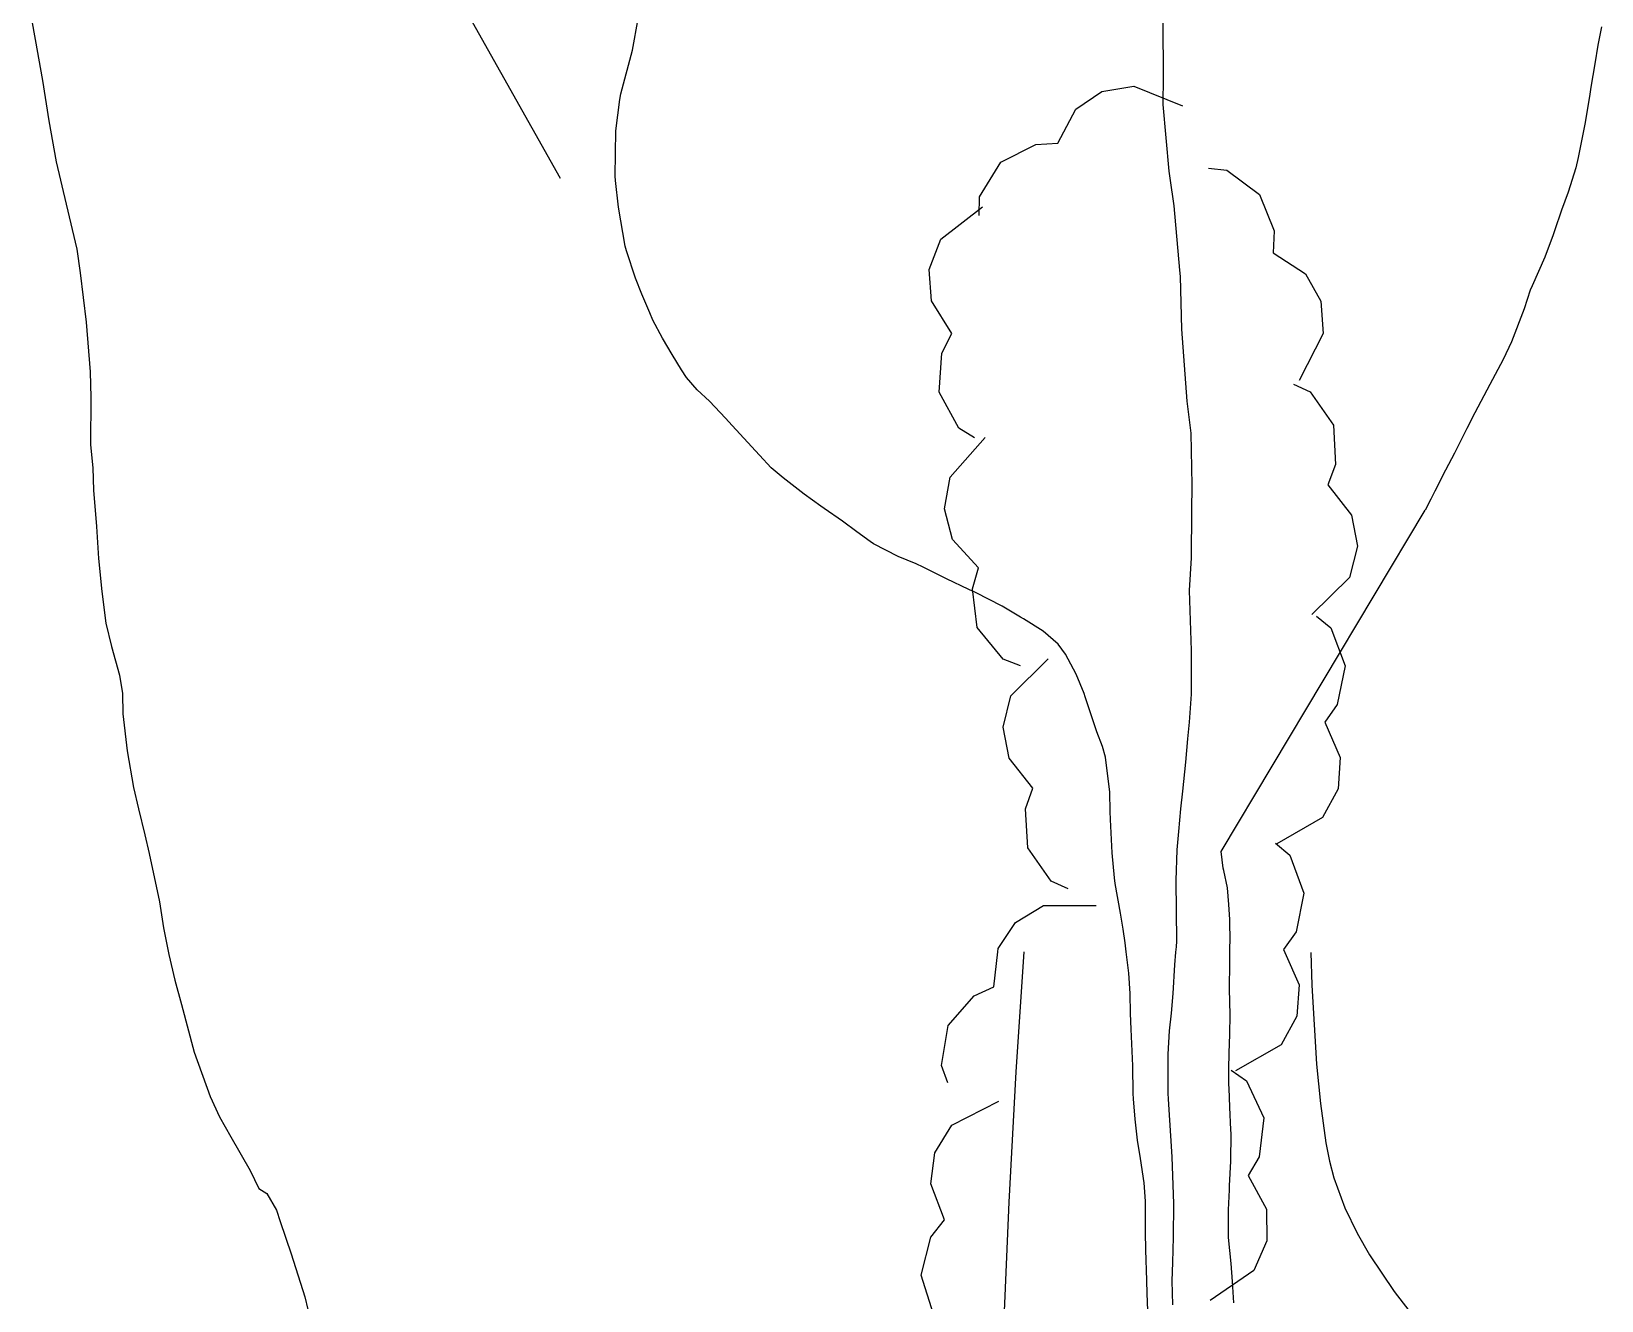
# Model space of a CAD drawing. Extents: x 483350 to 484165, y 4631134 to 4631561.
# Drawn here: x 483793.19 to 483823.65, y 4631490.96 to 4631515.59 of the extents above; entities that cross this region are included whole.
import ezdxf

# ---------------------------------------------------------------- set-up
doc = ezdxf.new("R2010")
doc.units = 0
doc.header["$MEASUREMENT"] = 0
doc.layers.add('1000_corbes', color=35, linetype='Continuous', plot=False)
doc.layers.add('1000_corbes mestres', color=37, linetype='Continuous', plot=False)
doc.layers.add('camins', color=252, linetype='Continuous')
doc.layers.add('corbes_ nivell', color=35, linetype='Continuous')
doc.layers.add('vegetació_ boscos', color=7, linetype='Continuous', true_color=0x8bb078)

msp = doc.modelspace()

# ---------------------------------------------------------------- linework, layer by layer
at = {"layer": '1000_corbes', "extrusion": (0, 0, -1)}
msp.add_lwpolyline([(-483793.187, 4631515.823), (-483793.26, 4631515.425), (-483793.404, 4631514.631), (-483793.523, 4631513.852), (-483793.668, 4631513.058), (-483793.864, 4631512.232), (-483794.069, 4631511.364), (-483794.135, 4631510.9), (-483794.252, 4631509.946), (-483794.328, 4631508.983), (-483794.337, 4631508.483), (-483794.336, 4631507.567), (-483794.377, 4631507.119), (-483794.392, 4631506.686), (-483794.45, 4631505.98), (-483794.489, 4631505.357), (-483794.553, 4631504.718), (-483794.633, 4631504.104), (-483794.741, 4631503.65), (-483794.894, 4631503.097), (-483794.956, 4631502.741), (-483794.961, 4631502.35), (-483795.045, 4631501.628), (-483795.17, 4631500.916), (-483795.268, 4631500.503), (-483795.388, 4631500)], dxfattribs=at)
at = {"layer": '1000_corbes', "flags": 128}
for points in [[(483815.137, 4631515.765), (483815.148, 4631514.695), (483815.139, 4631514.168), (483815.252, 4631512.871), (483815.273, 4631512.736), (483815.355, 4631512.202), (483815.464, 4631510.955), (483815.472, 4631510.832), (483815.499, 4631509.807), (483815.602, 4631508.411), (483815.684, 4631507.794), (483815.7, 4631506.781), (483815.697, 4631506.288), (483815.689, 4631505.373), (483815.65, 4631504.738), (483815.691, 4631503.578), (483815.688, 4631502.73), (483815.648, 4631502.186), (483815.619, 4631501.861), (483815.579, 4631501.407), (483815.518, 4631500.849), (483815.484, 4631500.503), (483815.443, 4631500.066), (483815.412, 4631499.706), (483815.389, 4631499.116), (483815.406, 4631497.939), (483815.396, 4631497.826), (483815.387, 4631497.724)], [(483815.137, 4631515.765), (483815.148, 4631514.695), (483815.139, 4631514.168), (483815.252, 4631512.871), (483815.273, 4631512.736), (483815.355, 4631512.202), (483815.464, 4631510.955), (483815.472, 4631510.832), (483815.499, 4631509.807), (483815.602, 4631508.411), (483815.684, 4631507.794), (483815.7, 4631506.781), (483815.697, 4631506.288), (483815.689, 4631505.373), (483815.65, 4631504.738), (483815.691, 4631503.578), (483815.688, 4631502.73), (483815.648, 4631502.186), (483815.619, 4631501.861), (483815.579, 4631501.407), (483815.518, 4631500.849), (483815.484, 4631500.503), (483815.443, 4631500.066), (483815.412, 4631499.706), (483815.389, 4631499.116), (483815.406, 4631497.939), (483815.396, 4631497.826), (483815.387, 4631497.724)], [(483823.651, 4631515.676), (483823.581, 4631515.317), (483823.518, 4631514.954), (483823.442, 4631514.502), (483823.417, 4631514.321), (483823.326, 4631513.787), (483823.194, 4631513.136), (483823.148, 4631512.941), (483823, 4631512.465), (483822.876, 4631512.119), (483822.735, 4631511.714), (483822.709, 4631511.64), (483822.549, 4631511.208), (483822.301, 4631510.649), (483822.268, 4631510.565), (483822.147, 4631510.206), (483821.904, 4631509.566), (483821.741, 4631509.22), (483821.482, 4631508.735), (483821.193, 4631508.187), (483821.038, 4631507.881), (483820.797, 4631507.406), (483820.624, 4631507.071), (483820.416, 4631506.664), (483820.335, 4631506.511), (483820.225, 4631506.295)], [(483823.651, 4631515.676), (483823.581, 4631515.317), (483823.518, 4631514.954), (483823.442, 4631514.502), (483823.417, 4631514.321), (483823.326, 4631513.787), (483823.194, 4631513.136), (483823.148, 4631512.941), (483823, 4631512.465), (483822.876, 4631512.119), (483822.735, 4631511.714), (483822.709, 4631511.64), (483822.549, 4631511.208), (483822.301, 4631510.649), (483822.268, 4631510.565), (483822.147, 4631510.206), (483821.904, 4631509.566), (483821.741, 4631509.22), (483821.482, 4631508.735), (483821.193, 4631508.187), (483821.038, 4631507.881), (483820.797, 4631507.406), (483820.624, 4631507.071), (483820.416, 4631506.664), (483820.335, 4631506.511), (483820.225, 4631506.295)], [(483816.44, 4631497.722), (483816.441, 4631497.853), (483816.443, 4631497.908), (483816.436, 4631498.358), (483816.418, 4631498.649), (483816.391, 4631498.969), (483816.323, 4631499.305), (483816.312, 4631499.353), (483816.268, 4631499.675), (483820.225, 4631506.295)], [(483816.44, 4631497.722), (483816.441, 4631497.853), (483816.443, 4631497.908), (483816.436, 4631498.358), (483816.418, 4631498.649), (483816.391, 4631498.969), (483816.323, 4631499.305), (483816.312, 4631499.353), (483816.268, 4631499.675), (483820.225, 4631506.295)], [(483815.387, 4631497.724), (483815.367, 4631497.481), (483815.334, 4631496.921), (483815.298, 4631496.537), (483815.262, 4631496.198), (483815.237, 4631495.743), (483815.236, 4631494.986), (483815.239, 4631494.872), (483815.315, 4631493.752), (483815.347, 4631492.84), (483815.336, 4631492.194), (483815.326, 4631491.705), (483815.316, 4631491.347), (483815.328, 4631490.879)], [(483815.387, 4631497.724), (483815.367, 4631497.481), (483815.334, 4631496.921), (483815.298, 4631496.537), (483815.262, 4631496.198), (483815.237, 4631495.743), (483815.236, 4631494.986), (483815.239, 4631494.872), (483815.315, 4631493.752), (483815.347, 4631492.84), (483815.336, 4631492.194), (483815.326, 4631491.705), (483815.316, 4631491.347), (483815.328, 4631490.879)], [(483816.517, 4631490.922), (483816.488, 4631491.335), (483816.462, 4631491.682), (483816.415, 4631492.189), (483816.411, 4631492.271), (483816.41, 4631492.727), (483816.429, 4631493.116), (483816.433, 4631493.193), (483816.458, 4631493.669), (483816.461, 4631494.207), (483816.457, 4631494.28), (483816.44, 4631494.719), (483816.424, 4631495.083), (483816.422, 4631495.157), (483816.419, 4631495.458), (483816.426, 4631495.762), (483816.438, 4631496.133), (483816.442, 4631496.509), (483816.429, 4631497.011), (483816.429, 4631497.08), (483816.437, 4631497.453), (483816.44, 4631497.722)], [(483816.517, 4631490.922), (483816.488, 4631491.335), (483816.462, 4631491.682), (483816.415, 4631492.189), (483816.411, 4631492.271), (483816.41, 4631492.727), (483816.429, 4631493.116), (483816.433, 4631493.193), (483816.458, 4631493.669), (483816.461, 4631494.207), (483816.457, 4631494.28), (483816.44, 4631494.719), (483816.424, 4631495.083), (483816.422, 4631495.157), (483816.419, 4631495.458), (483816.426, 4631495.762), (483816.438, 4631496.133), (483816.442, 4631496.509), (483816.429, 4631497.011), (483816.429, 4631497.08), (483816.437, 4631497.453), (483816.44, 4631497.722)]]:
    msp.add_lwpolyline(points, dxfattribs=at)
at = {"layer": '1000_corbes'}
msp.add_lwpolyline([(483795.388, 4631500), (483795.474, 4631499.636), (483795.673, 4631498.702), (483795.749, 4631498.196), (483795.851, 4631497.675), (483795.968, 4631497.18), (483796.101, 4631496.709), (483796.342, 4631495.785), (483796.656, 4631494.922), (483796.836, 4631494.528), (483797.058, 4631494.144), (483797.431, 4631493.491), (483797.602, 4631493.139), (483797.602, 4631493.139), (483797.755, 4631493.045), (483797.941, 4631492.718), (483798.016, 4631492.496), (483798.229, 4631491.87), (483798.492, 4631491.038), (483798.609, 4631490.543)], dxfattribs=at)
at = {"layer": '1000_corbes mestres', "flags": 128}
for points in [[(483813.612, 4631502.74), (483813.455, 4631503.116), (483813.253, 4631503.507), (483813.109, 4631503.697), (483812.815, 4631503.953), (483812.437, 4631504.191), (483812.38, 4631504.224), (483812.024, 4631504.434), (483811.503, 4631504.702), (483811.374, 4631504.761), (483810.94, 4631504.964), (483810.489, 4631505.192), (483810.354, 4631505.257), (483810.001, 4631505.397), (483809.522, 4631505.646), (483809.46, 4631505.688), (483809.201, 4631505.878), (483808.921, 4631506.082), (483808.568, 4631506.329), (483808.505, 4631506.373), (483808.179, 4631506.605), (483807.771, 4631506.923), (483807.537, 4631507.121), (483807.316, 4631507.363), (483806.783, 4631507.942), (483806.654, 4631508.083), (483806.34, 4631508.413), (483806.101, 4631508.634), (483805.9, 4631508.872), (483805.797, 4631509.023), (483805.616, 4631509.318), (483805.431, 4631509.633), (483805.244, 4631509.982), (483805.184, 4631510.124), (483805.031, 4631510.489), (483804.906, 4631510.798), (483804.73, 4631511.33), (483804.707, 4631511.421), (483804.58, 4631512.176), (483804.519, 4631512.691), (483804.51, 4631512.78), (483804.523, 4631513.658), (483804.601, 4631514.267), (483804.625, 4631514.372), (483804.851, 4631515.223), (483804.959, 4631515.831)], [(483813.612, 4631502.74), (483813.455, 4631503.116), (483813.253, 4631503.507), (483813.109, 4631503.697), (483812.815, 4631503.953), (483812.437, 4631504.191), (483812.38, 4631504.224), (483812.024, 4631504.434), (483811.503, 4631504.702), (483811.374, 4631504.761), (483810.94, 4631504.964), (483810.489, 4631505.192), (483810.354, 4631505.257), (483810.001, 4631505.397), (483809.522, 4631505.646), (483809.46, 4631505.688), (483809.201, 4631505.878), (483808.921, 4631506.082), (483808.568, 4631506.329), (483808.505, 4631506.373), (483808.179, 4631506.605), (483807.771, 4631506.923), (483807.537, 4631507.121), (483807.316, 4631507.363), (483806.783, 4631507.942), (483806.654, 4631508.083), (483806.34, 4631508.413), (483806.101, 4631508.634), (483805.9, 4631508.872), (483805.797, 4631509.023), (483805.616, 4631509.318), (483805.431, 4631509.633), (483805.244, 4631509.982), (483805.184, 4631510.124), (483805.031, 4631510.489), (483804.906, 4631510.798), (483804.73, 4631511.33), (483804.707, 4631511.421), (483804.58, 4631512.176), (483804.519, 4631512.691), (483804.51, 4631512.78), (483804.523, 4631513.658), (483804.601, 4631514.267), (483804.625, 4631514.372), (483804.851, 4631515.223), (483804.959, 4631515.831)], [(483814.429, 4631497.727), (483814.408, 4631497.906), (483814.372, 4631498.168), (483814.316, 4631498.482), (483814.211, 4631499.053), (483814.201, 4631499.164), (483814.157, 4631499.648), (483814.126, 4631500.297), (483814.114, 4631500.455), (483814.11, 4631500.828), (483814.023, 4631501.504), (483813.968, 4631501.71), (483813.857, 4631501.995), (483813.634, 4631502.675), (483813.612, 4631502.74)], [(483814.429, 4631497.727), (483814.408, 4631497.906), (483814.372, 4631498.168), (483814.316, 4631498.482), (483814.211, 4631499.053), (483814.201, 4631499.164), (483814.157, 4631499.648), (483814.126, 4631500.297), (483814.114, 4631500.455), (483814.11, 4631500.828), (483814.023, 4631501.504), (483813.968, 4631501.71), (483813.857, 4631501.995), (483813.634, 4631502.675), (483813.612, 4631502.74)], [(483814.867, 4631490.277), (483814.835, 4631491.103), (483814.826, 4631491.356), (483814.811, 4631491.948), (483814.804, 4631492.291), (483814.804, 4631492.891), (483814.777, 4631493.249), (483814.707, 4631493.719), (483814.644, 4631494.077), (483814.604, 4631494.484), (483814.569, 4631494.881), (483814.564, 4631494.983), (483814.556, 4631495.518), (483814.521, 4631496.23), (483814.51, 4631496.531), (483814.503, 4631496.924), (483814.476, 4631497.315), (483814.429, 4631497.727)], [(483814.867, 4631490.277), (483814.835, 4631491.103), (483814.826, 4631491.356), (483814.811, 4631491.948), (483814.804, 4631492.291), (483814.804, 4631492.891), (483814.777, 4631493.249), (483814.707, 4631493.719), (483814.644, 4631494.077), (483814.604, 4631494.484), (483814.569, 4631494.881), (483814.564, 4631494.983), (483814.556, 4631495.518), (483814.521, 4631496.23), (483814.51, 4631496.531), (483814.503, 4631496.924), (483814.476, 4631497.315), (483814.429, 4631497.727)]]:
    msp.add_lwpolyline(points, dxfattribs=at)
at = {"layer": 'camins', "flags": 128}
for points in [[(483812.442, 4631497.731), (483812.289, 4631495.4), (483812.149, 4631492.877), (483811.986, 4631489.092)], [(483812.442, 4631497.731), (483812.289, 4631495.4), (483812.149, 4631492.877), (483811.986, 4631489.092)], [(483818.009, 4631497.718), (483818.026, 4631497.081), (483818.119, 4631495.55), (483818.197, 4631494.786), (483818.301, 4631494.023), (483818.369, 4631493.671), (483818.456, 4631493.349), (483818.67, 4631492.765), (483818.908, 4631492.272), (483819.148, 4631491.853), (483819.626, 4631491.143), (483820.021, 4631490.627)], [(483818.009, 4631497.718), (483818.026, 4631497.081), (483818.119, 4631495.55), (483818.197, 4631494.786), (483818.301, 4631494.023), (483818.369, 4631493.671), (483818.456, 4631493.349), (483818.67, 4631492.765), (483818.908, 4631492.272), (483819.148, 4631491.853), (483819.626, 4631491.143), (483820.021, 4631490.627)]]:
    msp.add_lwpolyline(points, dxfattribs=at)
at = {"layer": 'corbes_ nivell', "linetype": 'Continuous', "flags": 128}
msp.add_lwpolyline([(483800.386, 4631521.848), (483800.38, 4631520.51), (483801.74, 4631515.77), (483803.443, 4631512.74)], dxfattribs=at)
at = {"layer": 'vegetació_ boscos', "flags": 128}
for points in [[(483811.577, 4631512.016), (483811.584, 4631512.374), (483811.997, 4631513.051), (483812.675, 4631513.394), (483813.099, 4631513.417), (483813.449, 4631514.074), (483813.954, 4631514.419), (483814.575, 4631514.523), (483815.523, 4631514.142)], [(483811.577, 4631512.016), (483811.584, 4631512.374), (483811.997, 4631513.051), (483812.675, 4631513.394), (483813.099, 4631513.417), (483813.449, 4631514.074), (483813.954, 4631514.419), (483814.575, 4631514.523), (483815.523, 4631514.142)], [(483816.023, 4631512.932), (483816.379, 4631512.893), (483817.016, 4631512.421), (483817.296, 4631511.715), (483817.282, 4631511.291), (483817.904, 4631510.883), (483818.202, 4631510.349), (483818.251, 4631509.722), (483817.786, 4631508.811)], [(483816.023, 4631512.932), (483816.379, 4631512.893), (483817.016, 4631512.421), (483817.296, 4631511.715), (483817.282, 4631511.291), (483817.904, 4631510.883), (483818.202, 4631510.349), (483818.251, 4631509.722), (483817.786, 4631508.811)], [(483811.485, 4631507.704), (483811.179, 4631507.89), (483810.802, 4631508.588), (483810.848, 4631509.346), (483811.042, 4631509.724), (483810.651, 4631510.358), (483810.608, 4631510.968), (483810.83, 4631511.556), (483811.638, 4631512.183)], [(483811.485, 4631507.704), (483811.179, 4631507.89), (483810.802, 4631508.588), (483810.848, 4631509.346), (483811.042, 4631509.724), (483810.651, 4631510.358), (483810.608, 4631510.968), (483810.83, 4631511.556), (483811.638, 4631512.183)], [(483817.673, 4631508.745), (483817.998, 4631508.594), (483818.451, 4631507.944), (483818.491, 4631507.185), (483818.342, 4631506.788), (483818.802, 4631506.203), (483818.914, 4631505.602), (483818.76, 4631504.991), (483818.028, 4631504.277)], [(483817.673, 4631508.745), (483817.998, 4631508.594), (483818.451, 4631507.944), (483818.491, 4631507.185), (483818.342, 4631506.788), (483818.802, 4631506.203), (483818.914, 4631505.602), (483818.76, 4631504.991), (483818.028, 4631504.277)], [(483812.374, 4631503.279), (483812.039, 4631503.405), (483811.539, 4631504.02), (483811.443, 4631504.774), (483811.562, 4631505.181), (483811.06, 4631505.73), (483810.904, 4631506.321), (483811.012, 4631506.941), (483811.689, 4631507.708)], [(483812.374, 4631503.279), (483812.039, 4631503.405), (483811.539, 4631504.02), (483811.443, 4631504.774), (483811.562, 4631505.181), (483811.06, 4631505.73), (483810.904, 4631506.321), (483811.012, 4631506.941), (483811.689, 4631507.708)], [(483818.118, 4631504.244), (483818.396, 4631504.017), (483818.673, 4631503.275), (483818.523, 4631502.53), (483818.28, 4631502.182), (483818.58, 4631501.501), (483818.539, 4631500.891), (483818.238, 4631500.338), (483817.352, 4631499.828)], [(483818.118, 4631504.244), (483818.396, 4631504.017), (483818.673, 4631503.275), (483818.523, 4631502.53), (483818.28, 4631502.182), (483818.58, 4631501.501), (483818.539, 4631500.891), (483818.238, 4631500.338), (483817.352, 4631499.828)], [(483813.3, 4631498.949), (483812.974, 4631499.098), (483812.517, 4631499.745), (483812.472, 4631500.504), (483812.618, 4631500.902), (483812.154, 4631501.484), (483812.039, 4631502.085), (483812.189, 4631502.696), (483812.916, 4631503.415)], [(483813.3, 4631498.949), (483812.974, 4631499.098), (483812.517, 4631499.745), (483812.472, 4631500.504), (483812.618, 4631500.902), (483812.154, 4631501.484), (483812.039, 4631502.085), (483812.189, 4631502.696), (483812.916, 4631503.415)], [(483817.323, 4631499.835), (483817.6, 4631499.608), (483817.876, 4631498.865), (483817.725, 4631498.12), (483817.482, 4631497.773), (483817.505, 4631497.72)], [(483817.323, 4631499.835), (483817.6, 4631499.608), (483817.876, 4631498.865), (483817.725, 4631498.12), (483817.482, 4631497.773), (483817.505, 4631497.72)], [(483811.935, 4631497.732), (483811.942, 4631497.793), (483812.283, 4631498.301), (483812.82, 4631498.629), (483813.843, 4631498.627)], [(483811.935, 4631497.732), (483811.942, 4631497.793), (483812.283, 4631498.301), (483812.82, 4631498.629), (483813.843, 4631498.627)], [(483810.97, 4631495.187), (483810.843, 4631495.522), (483810.975, 4631496.303), (483811.477, 4631496.874), (483811.861, 4631497.053), (483811.935, 4631497.732)], [(483810.97, 4631495.187), (483810.843, 4631495.522), (483810.975, 4631496.303), (483811.477, 4631496.874), (483811.861, 4631497.053), (483811.935, 4631497.732)], [(483817.505, 4631497.72), (483817.781, 4631497.091), (483817.739, 4631496.481), (483817.437, 4631495.929), (483816.551, 4631495.42)], [(483817.505, 4631497.72), (483817.781, 4631497.091), (483817.739, 4631496.481), (483817.437, 4631495.929), (483816.551, 4631495.42)], [(483816.465, 4631495.432), (483816.76, 4631495.229), (483817.096, 4631494.511), (483817.008, 4631493.756), (483816.793, 4631493.39), (483817.148, 4631492.735), (483817.156, 4631492.124), (483816.901, 4631491.549), (483816.059, 4631490.969)], [(483816.465, 4631495.432), (483816.76, 4631495.229), (483817.096, 4631494.511), (483817.008, 4631493.756), (483816.793, 4631493.39), (483817.148, 4631492.735), (483817.156, 4631492.124), (483816.901, 4631491.549), (483816.059, 4631490.969)], [(483810.951, 4631490.462), (483810.687, 4631490.704), (483810.45, 4631491.46), (483810.64, 4631492.196), (483810.902, 4631492.53), (483810.64, 4631493.227), (483810.714, 4631493.834), (483811.044, 4631494.369), (483811.957, 4631494.83)], [(483810.951, 4631490.462), (483810.687, 4631490.704), (483810.45, 4631491.46), (483810.64, 4631492.196), (483810.902, 4631492.53), (483810.64, 4631493.227), (483810.714, 4631493.834), (483811.044, 4631494.369), (483811.957, 4631494.83)]]:
    msp.add_lwpolyline(points, dxfattribs=at)

doc.saveas('drawing.dxf')
